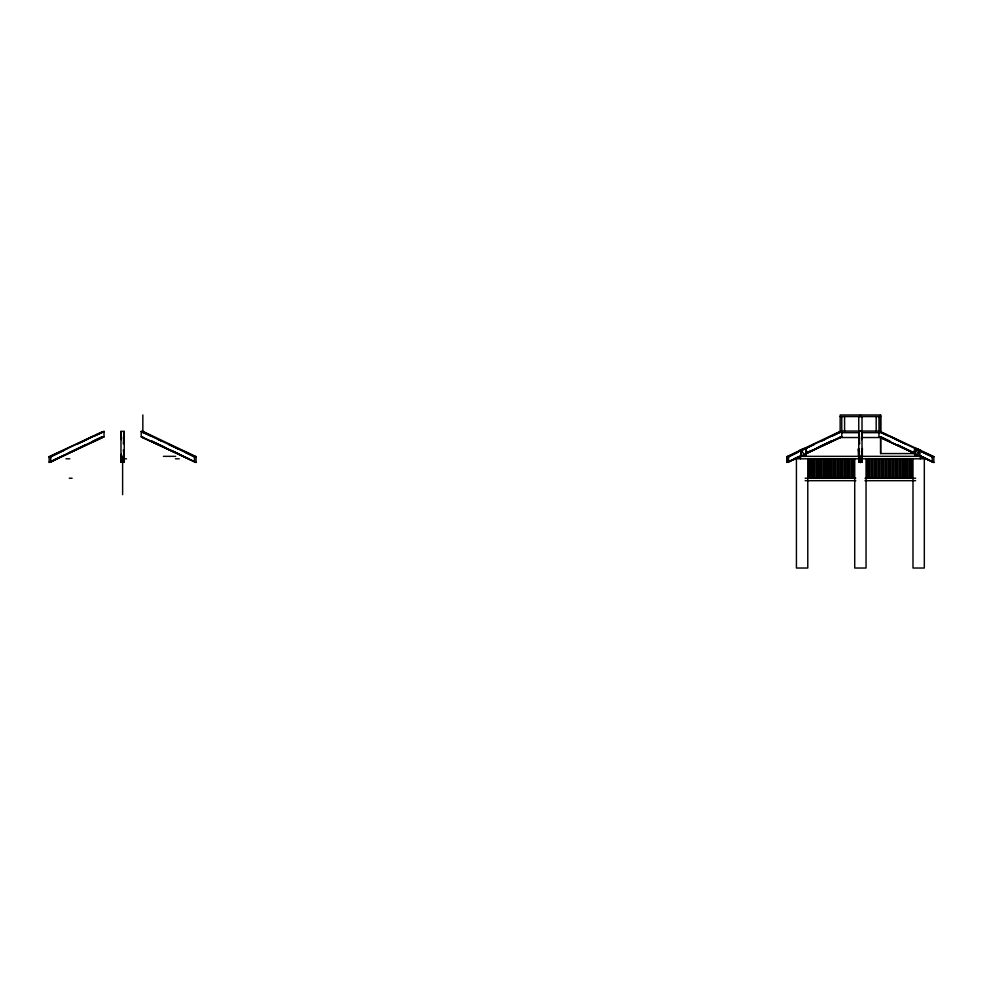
<?xml version="1.0" encoding="UTF-8"?>
<svg xmlns="http://www.w3.org/2000/svg" width="983" height="983" viewBox="0 0 983 983"><rect width="100%" height="100%" fill="white"/><g stroke="black" fill="none" stroke-linecap="round" stroke-linejoin="round"><path stroke-width="1.47" d="M124.239 431.377L124.239 462.084L122.617 462.477L120.983 462.084L120.983 431.377L124.239 431.377L123.342 443.837M142.842 436.808L142.842 437.533M142.842 432.68L142.842 414.973M196.084 462.477L141.22 436.808L141.22 431.377L142.842 431.377L196.084 456.653L196.084 462.477L150.989 440.802M805.679 456.345L805.691 448.58L801.317 450.583L801.317 456.014L805.519 456.345M800.506 458.803L800.506 456.026L805.519 456.026C809.623 443.358 798.454 448.973 801.317 456.345M858.761 456.026L858.442 448.58L858.761 456.345M862.017 431.377L862.017 462.084L860.383 462.477L858.761 462.084L858.761 431.377L862.017 431.377L861.649 439.622M862.324 456.345L862.337 448.58L861.993 456.345L921.231 456.345M914.546 453.568L880.621 453.568L880.621 437.533L861.796 437.533M890.168 441.342L880.621 436.808L880.621 453.568M880.621 432.68L880.621 414.973L840.158 414.973L840.158 431.058L880.621 431.058L880.621 414.973M918.638 455.436L933.85 462.477L878.986 436.808L878.986 431.377L887.403 435.027M861.993 456.026L862.324 448.58M120.983 456.972L121.351 454.158M123.342 438.713L124.239 431.697M120.983 462.084L120.983 456.653L124.239 456.653L124.239 462.084L120.983 462.084L121.351 459.282M858.761 456.972L859.486 451.357M861.649 434.511L862.017 431.697M858.761 462.084L858.761 456.653L862.017 456.653L862.017 462.084L858.761 462.084L859.658 455.068M858.442 450.583L858.761 448.592L858.454 456.345M50.772 456.972L64.362 450.325M77.94 443.665L92.881 436.354M95.597 435.027L104.014 431.377L104.014 436.808L49.15 462.477L49.15 456.653L102.379 431.77M49.15 462.084L50.772 462.084L86.086 444.795M92.881 441.465L102.379 436.808L49.961 462.084M788.55 456.972L798.049 452.315M804.844 448.985L814.354 444.341L786.916 456.972M821.137 441.011L838.794 432.36M841.78 431.377L786.916 457.046L786.916 462.084L788.55 462.084L841.78 436.808L841.78 431.377L840.158 431.377L786.916 456.653L786.916 462.477L802.128 455.436M806.207 453.446L832.011 440.802M799.523 450.914L803.91 448.592L799.535 450.583M104.014 431.377L49.15 457.046M68.257 453.016L86 444.586M92.832 441.342L102.379 436.808M806.035 453.016L811.491 450.423M818.311 447.179L831.962 440.703M814.354 449.452L841.78 436.808L806.121 453.237M787.739 462.084L801.526 455.534M805.667 453.581L840.158 437.202M50.526 456.345L68.355 448.125M77.952 443.702L87.548 439.278M94.405 436.12L104.014 431.697M53.266 460.191L65.603 454.502M68.355 453.237L104.014 436.808L102.379 437.202M821.21 441.17L825.327 439.278M832.183 436.12L841.78 431.697M793.785 458.926L799.265 456.395M120.983 456.653L124.239 456.653M858.761 456.653L862.017 456.653M799.523 450.583L803.897 448.592M840.158 416.583L880.621 416.583M841.595 432.68L858.945 432.68M861.833 432.68L879.171 432.68M858.97 437.533L840.158 437.533L840.158 436.808M163.399 456.345L175.674 456.345M800.506 456.345L860.383 456.345M49.15 456.653L50.772 456.653L50.772 462.084M786.916 456.653L788.55 456.653L788.55 462.084M65.972 458.803L69.842 458.803M123.907 458.803L126.488 458.803M175.392 458.803L179.25 458.803M860.383 458.803L796.427 458.803L796.427 568.027L807.78 568.027L807.78 458.803M861.858 458.803L924.315 458.803L924.315 568.027L912.986 568.027L912.986 458.803M69.252 478.229L72.115 478.229M805.114 478.229L855.788 478.229M864.979 478.229L915.652 478.229M805.114 480.687L855.788 480.687M864.979 480.687L915.652 480.687M921.083 450.583L916.869 448.592L921.231 450.914M919.289 456.345L919.289 450.583L915.087 448.58L919.449 456.026C922.017 448.383 911.02 443.775 915.087 456.345M916.181 449.084L919.449 450.583L919.449 456.345M878.986 431.697L888.595 436.12M895.452 439.278L905.048 443.702M914.645 448.125L932.474 456.345M914.645 453.237L878.986 436.808L915.099 453.581M920.137 455.768L929.734 460.191M141.22 431.697L150.817 436.12M157.673 439.278L161.79 441.17M196.084 456.972L168.646 444.341L178.156 448.985M189.215 458.926L141.22 436.808L195.261 462.084M880.621 431.697L933.85 456.653L933.85 462.477M878.986 431.377L932.228 456.653L933.85 456.653L932.228 456.653L932.228 462.084M897 444.586L914.743 453.016M919.24 455.534L933.039 462.084M141.22 431.377L194.45 456.653L196.084 456.653L194.45 456.653L194.45 462.084M151.038 440.703L164.689 447.179M171.509 450.423L179.692 454.306M880.621 431.377L881.26 431.684M142.842 431.377L143.493 431.684M890.119 436.354L905.06 443.665M918.638 450.325L932.228 456.972M880.621 436.808L890.119 441.465M896.914 444.795L915.923 454.109M144.206 432.36L161.863 441.011M184.951 452.315L194.45 456.972M801.317 450.583L805.519 456.026M862.017 448.592L862.337 450.583M858.761 431.697L859.658 438.713M861.649 454.158L862.017 456.972M859.658 443.837L858.761 431.377M861.649 459.282L862.017 462.084M120.983 431.697L121.351 434.511M123.342 449.956L124.239 456.972M121.351 439.622L120.983 431.377M123.342 455.068L124.239 462.084M915.247 453.052L915.247 456.026L921.071 456.345M920.26 456.026L920.26 458.803M915.247 448.592L915.247 456.345M911.499 458.815L911.511 478.229M910.799 458.815L910.799 478.229M909.57 458.815L909.57 478.229M907.997 458.815L907.997 478.229M907.297 458.815L907.297 478.229M906.768 458.815L906.768 478.229M906.068 458.815L906.068 478.229M903.795 458.815L903.795 478.229M902.554 458.815L902.566 478.229M900.981 458.815L900.993 478.229M900.293 458.815L900.293 478.229M899.764 458.815L899.752 478.229M899.052 458.815L899.064 478.229M897.479 458.815L897.491 478.229M896.791 458.815L896.791 478.229M895.55 458.815L895.562 478.229M893.989 458.815L893.977 478.229M893.289 458.815L893.277 478.229M892.06 458.815L892.048 478.229M890.475 458.815L890.487 478.229M889.787 458.815L889.787 478.229M888.546 458.815L888.546 478.229M886.973 458.815L886.973 478.229M886.273 458.815L886.273 478.229M885.044 458.815L885.044 478.229M883.471 458.815L883.471 478.229M882.771 458.815L882.771 478.229M882.242 458.815L882.242 478.229M881.53 458.815L881.542 478.229M879.969 458.815L879.957 478.229M879.269 458.815L879.269 478.229M878.986 416.583L878.986 431.058M878.028 458.815L878.04 478.229M876.455 458.815L876.467 478.229M876.185 416.583L876.185 431.058M875.767 458.815L875.767 478.229M875.226 458.815L875.239 478.229M874.538 458.815L874.526 478.229M872.953 458.815L872.965 478.229M872.265 458.815L872.265 478.229M871.036 458.815L871.024 478.229M869.464 458.815L869.451 478.229M868.763 458.815L868.751 478.229M868.235 458.815L868.222 478.229M867.522 458.815L867.534 478.229M866.048 458.803L866.048 568.027L854.719 568.027L854.719 458.803M862.017 416.583L862.017 431.058M860.383 414.973L860.383 416.583M860.383 457.046L860.383 462.477M858.761 416.583L858.761 431.058M853.244 458.815L853.232 478.229M852.015 458.815L852.015 478.229M851.315 458.815L851.303 478.229M849.73 458.815L849.742 478.229M849.029 458.815L849.042 478.229M848.513 458.815L848.513 478.229M847.813 458.815L847.801 478.229M846.24 458.815L846.228 478.229M845.011 458.815L845.011 478.229M844.581 416.583L844.581 431.058M844.299 458.815L844.311 478.229M842.738 458.815L842.726 478.229M841.78 416.583L841.78 431.058M841.509 458.815L841.509 478.229M839.224 458.815L839.236 478.229M837.995 458.815L838.008 478.229M837.295 458.815L837.307 478.229M835.722 458.815L835.734 478.229M834.493 458.815L834.493 478.229M833.781 458.815L833.793 478.229M832.208 458.815L832.22 478.229M830.979 458.815L830.991 478.229M830.279 458.815L830.291 478.229M828.718 458.815L828.718 478.229M828.706 458.815L828.706 478.229M827.489 458.815L827.489 478.229M826.789 458.815L826.777 478.229M825.204 458.815L825.216 478.229M824.504 458.815L824.516 478.229M823.975 458.815L823.987 478.229M823.287 458.815L823.275 478.229M821.714 458.815L821.702 478.229M820.486 458.815L820.486 478.229M819.773 458.815L819.785 478.229M818.212 458.815L818.2 478.229M817.512 458.815L817.5 478.229M816.984 458.815L816.984 478.229M816.271 458.815L816.283 478.229M814.71 458.815L814.698 478.229M813.482 458.815L813.482 478.229M812.769 458.815L812.781 478.229M811.196 458.815L811.184 478.229M809.967 458.815L809.967 478.229M122.617 457.046L122.617 494.67M789.656 460.794L786.916 462.084L789.668 460.818M904.495 478.229L904.495 458.815L904.495 478.229M842.038 478.229L842.038 458.815L842.026 478.229M840.809 478.229L840.809 458.815L840.797 478.229M810.496 478.229L810.496 458.815L810.484 478.229M809.267 478.229L809.267 458.815L809.255 478.229"/></g></svg>
